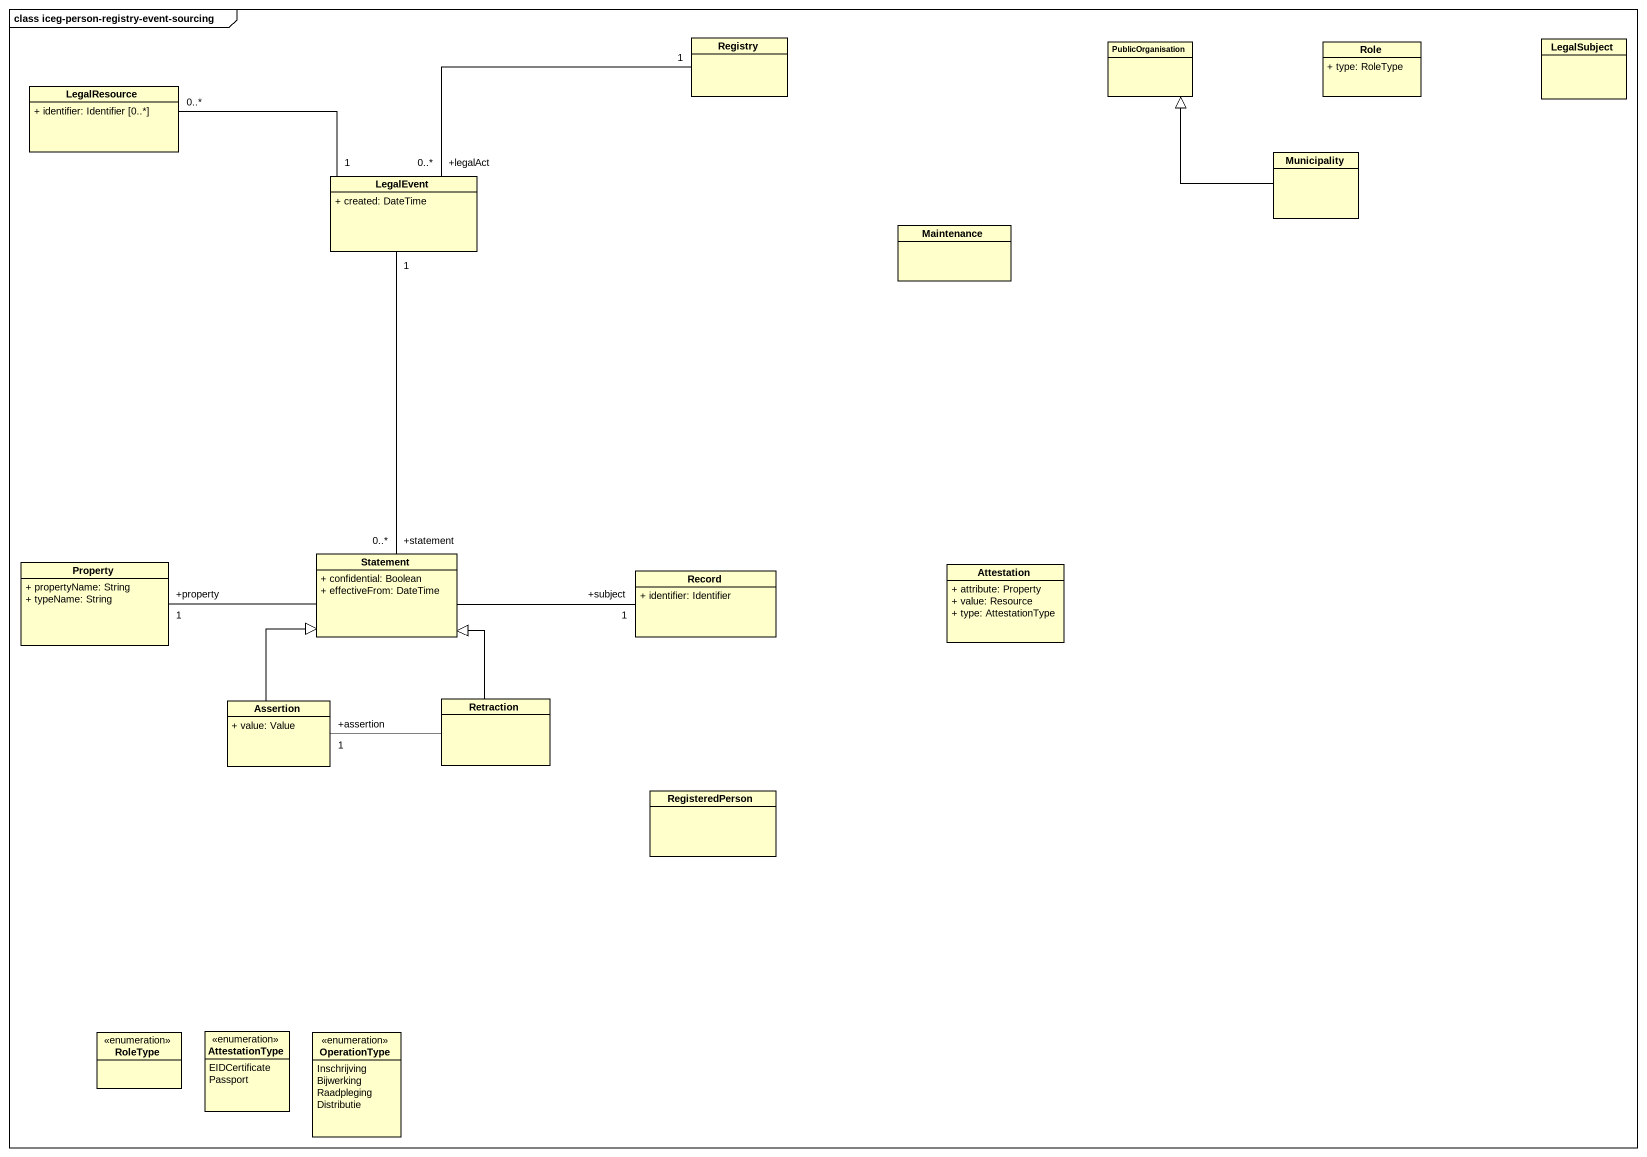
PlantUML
@startuml
mainframe class iceg-person-registry-event-sourcing
hide circle
hide empty members
skinparam classAttributeIconSize 0
class Registry
class PublicOrganisation
class Role {
  + type: RoleType
}
class LegalSubject
class LegalResource {
  + identifier: Identifier [0..*]
}
class LegalEvent {
  + created: DateTime
}
class Municipality
class Maintenance
class Property {
  + propertyName: String
  + typeName: String
}
class Statement {
  + confidential: Boolean
  + effectiveFrom: DateTime
}
class Attestation {
  + attribute: Property
  + value: Resource
  + type: AttestationType
}
class "Record" as Record_ {
  + identifier: Identifier
}
class Assertion {
  + value: Value
}
class Retraction
class RegisteredPerson
enum RoleType
enum AttestationType {
  EIDCertificate
  Passport
}
enum OperationType {
  Inschrijving
  Bijwerking
  Raadpleging
  Distributie
}
Registry "1" -left- "+legalAct\n0..*" LegalEvent
LegalEvent "1" -left- "0..*" LegalResource
LegalEvent "1" -- "+statement\n0..*" Statement
Municipality -up-|> PublicOrganisation
Statement -left- "+property\n1" Property
Statement -right- "+subject\n1" Record_
Assertion -up-|> Statement
Retraction -up-|> Statement
Retraction -left- "+assertion\n1" Assertion
@enduml
